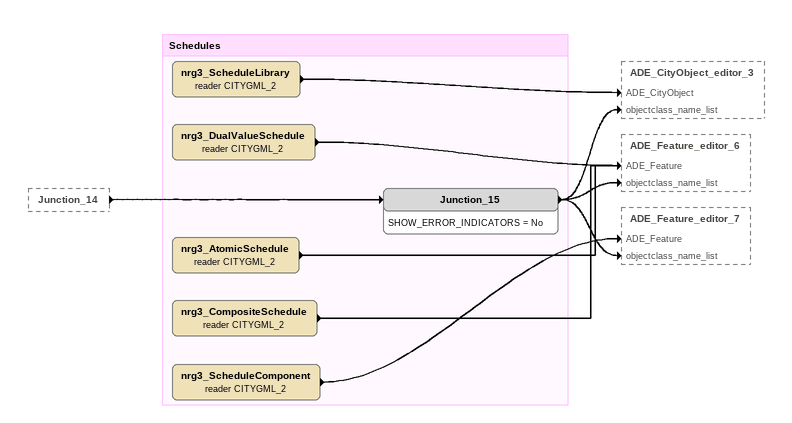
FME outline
Junction_14 [outside]
    -> Junction_15

Bookmark: Schedules
Junction_15
    SHOW_ERROR_INDICATORS = No
    -> ADE_Feature_editor_7 [objectclass_name_list]
    -> ADE_CityObject_editor_3 [objectclass_name_list]
    -> ADE_Feature_editor_6 [objectclass_name_list]
nrg3_ScheduleComponent (reader CITYGML_2)
    -> ADE_Feature_editor_7 [ADE_Feature]
nrg3_ScheduleLibrary (reader CITYGML_2)
    -> ADE_CityObject_editor_3 [ADE_CityObject]
nrg3_DualValueSchedule (reader CITYGML_2)
    -> ADE_Feature_editor_6 [ADE_Feature]
nrg3_AtomicSchedule (reader CITYGML_2)
    -> ADE_Feature_editor_6 [ADE_Feature]
nrg3_CompositeSchedule (reader CITYGML_2)
    -> ADE_Feature_editor_6 [ADE_Feature]
